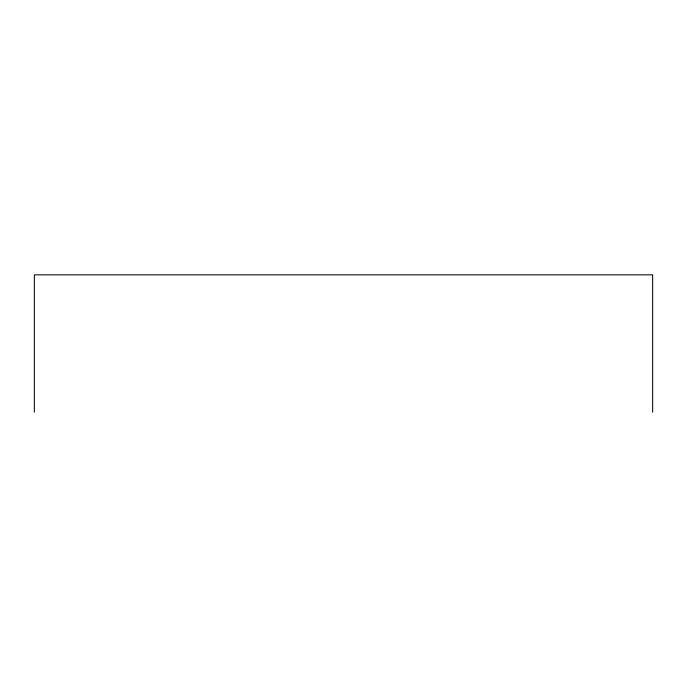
<?xml version="1.0" encoding="UTF-8"?>
<svg xmlns="http://www.w3.org/2000/svg" width="687" height="687" viewBox="0 0 687 687"><rect width="100%" height="100%" fill="white"/><g stroke="black" fill="none" stroke-linecap="round" stroke-linejoin="round"><path stroke-width="1.03" d="M652.65 412.166L652.65 274.834L34.35 274.834L34.35 412.166"/></g></svg>
